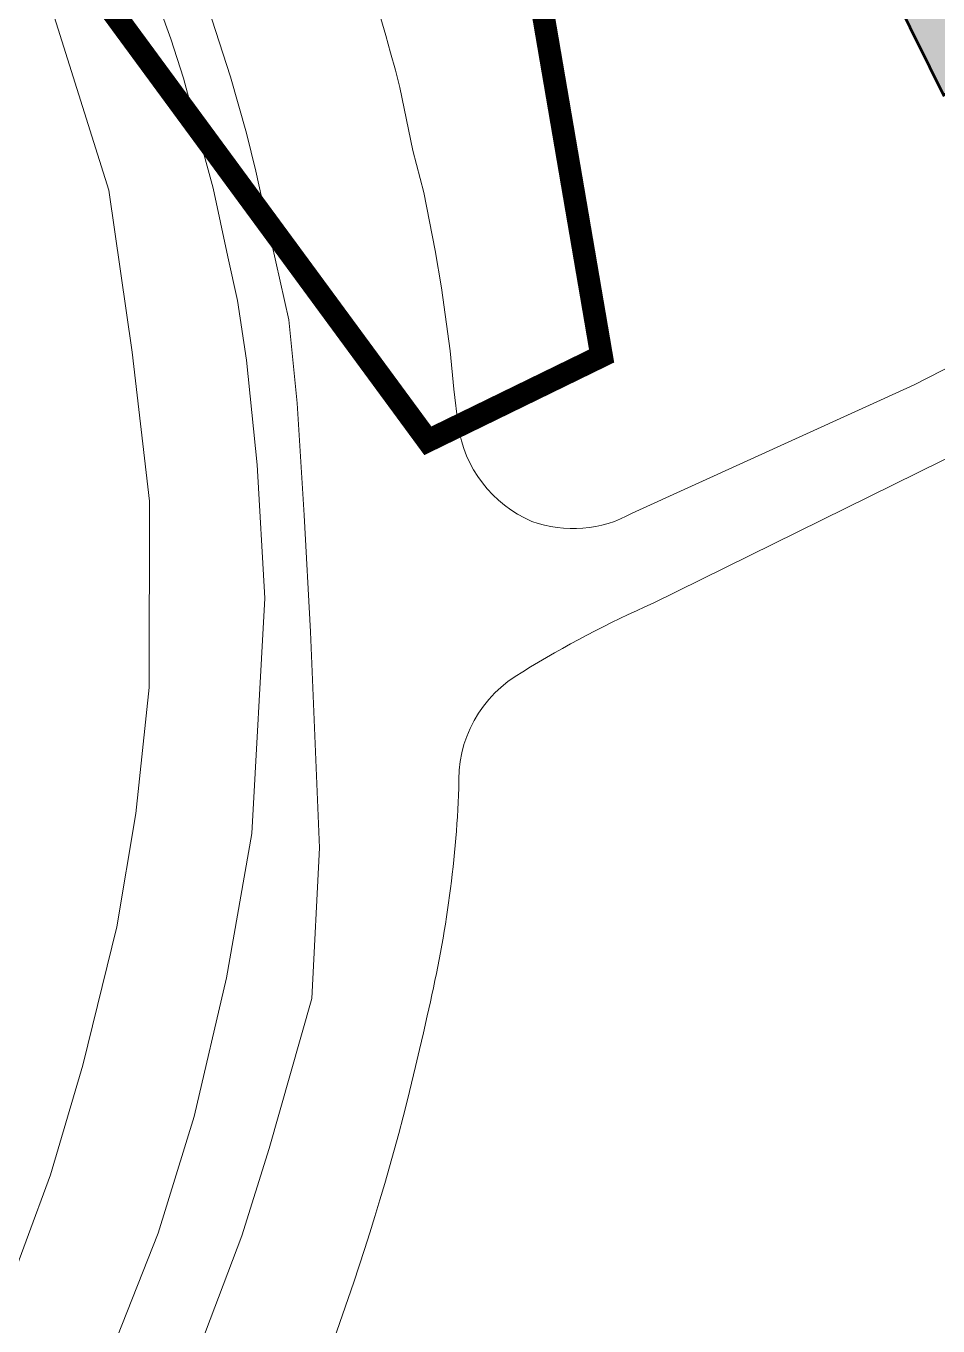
# Model space of a CAD drawing. Header units: feet. Extents: x 6763715 to 6770513, y 1886699 to 1891873.
# Drawn here: x 6764047.4 to 6764288.9, y 1890585.1 to 1890929.4 of the extents above; entities that cross this region are included whole.
import ezdxf

# ---------------------------------------------------------------- set-up
doc = ezdxf.new("R2010")
doc.units = ezdxf.units.FT
doc.header["$LTSCALE"] = 48
doc.header["$MEASUREMENT"] = 0
doc.linetypes.add('PHANTOM2', pattern=[1.25, 0.625, -0.125, 0.125, -0.125, 0.125, -0.125])
doc.layers.add('C-BLDG', color=7, linetype='Continuous')
for name, color, linetype, lineweight in [('C-BLDG-HTCH', 253, 'Continuous', 0), ('C-PROP', 7, 'PHANTOM2', 0), ('C-ROAD', 5, 'Continuous', 0)]:
    doc.layers.add(name, color=color, linetype=linetype, lineweight=lineweight)

msp = doc.modelspace()

# ---------------------------------------------------------------- hatches: boundary and pattern name
at = {"layer": 'C-BLDG-HTCH'}
msp.add_hatch(color=256, dxfattribs=at).paths.add_polyline_path([(6764337.92, 1891062), (6764388.58, 1890959.78), (6764290.41, 1890911.12), (6764239.74, 1891013.33)])

# ---------------------------------------------------------------- linework, layer by layer
at = {"layer": 'C-BLDG', "const_width": 0.75}
msp.add_lwpolyline([(6764337.92, 1891062), (6764388.58, 1890959.78), (6764290.41, 1890911.12), (6764239.74, 1891013.33)], close=True, dxfattribs=at)
at = {"layer": 'C-PROP', "ltscale": 0.02, "const_width": 6, "elevation": -178.8}
msp.add_lwpolyline([(6769012.67, 1888295.37, 0.136105), (6767938.83, 1887977.76, -0.282387), (6765535.01, 1887963.21), (6765125.2, 1887960.53), (6765008.26, 1888061.18), (6763829.05, 1890965.33), (6763828.78, 1890985.96), (6763983.43, 1891051.43), (6764153.83, 1890819.55), (6764199.85, 1890842), (6764151.8, 1891122.84, -0.016472), (6764351.86, 1891197.56, -0.000343), (6765614.04, 1891619.04, -0.151573), (6766084.72, 1891639.02, -0.00004), (6767109.8, 1891365.37), (6767424.22, 1891242.17)], format="xyb", dxfattribs=at)
at = {"layer": 'C-ROAD', "lineweight": 0}
msp.add_line((6764316.68, 1890827.46), (6764213.54, 1890776.55), dxfattribs=at)
at = {"layer": 'C-ROAD'}
for points in [[(6764146.44, 1890913.14, 0.047075), (6764094.34, 1891055.45, -0.703047)], [(6764207.93, 1890800.38), (6764282.59, 1890834.39), (6764349.88, 1890868.78), (6764429.38, 1890910.27, 0.252095), (6764436.92, 1890924.94, 0.415433)], [(6764161.85, 1890823.73, 0.263075), (6764181.4, 1890798.21, 0.218876), (6764207.93, 1890800.38, -0.20553)], [(6764120.17, 1890193.73, -0.094775), (6764081.9, 1890378.1, -0.087203), (6764107.08, 1890528.71, 0.056019), (6764153.62, 1890667.26, 0.049297), (6764162.05, 1890727.59, -0.288502), (6764178.96, 1890758.38, -0.034519), (6764213.54, 1890776.55, -0.824433)]]:
    msp.add_lwpolyline(points, format="xyb", dxfattribs=at)
for points in [[(6764019.53, 1890531.87), (6764041.01, 1890590.17), (6764053.9, 1890625.16), (6764062.47, 1890654.18), (6764071.45, 1890690.86), (6764076.46, 1890720.85), (6764080.05, 1890754.19), (6764080.09, 1890803.55), (6764075.53, 1890843.01), (6764069.36, 1890885.89), (6764054.47, 1890933.37), (6764025.16, 1890998.88), (6764020.06, 1891007.26), (6764013.09, 1891014.41), (6764002.06, 1891019.72), (6763988.34, 1891021.9), (6763973.95, 1891017.69), (6763741.97, 1890922.33)], [(6764101.57, 1890915.98), (6764091.67, 1890946.62), (6764084.61, 1890965.15), (6764077.39, 1890983.25), (6764070.9, 1890999.9), (6764068.7, 1891005.92), (6764065.52, 1891008.28), (6764060.45, 1891008.36), (6764057.65, 1891005.64), (6764056.67, 1891001.98), (6764058.43, 1890997.34), (6764062.41, 1890987.15), (6764062.41, 1890987.15), (6764069.95, 1890969.99), (6764076.12, 1890953.32), (6764079.92, 1890942.18), (6764085.8, 1890925.99), (6764089.08, 1890915.61)], [(6764089.08, 1890915.61), (6764092.75, 1890901.98), (6764096.96, 1890886.42), (6764100.85, 1890868.29), (6764103.45, 1890856.67), (6764105.84, 1890840.91), (6764108.66, 1890813.14), (6764110.66, 1890777.91), (6764107.18, 1890715.52), (6764107.18, 1890715.52), (6764100.52, 1890677.35), (6764091.98, 1890640.56), (6764082.43, 1890609.68), (6764071.49, 1890581.97)], [(6764091.2, 1890573.73), (6764104.53, 1890608.98), (6764111.79, 1890632.07), (6764123.12, 1890671.84), (6764125.14, 1890711.7), (6764122.78, 1890768.99), (6764121.04, 1890799.86), (6764119.21, 1890829.5), (6764117.01, 1890851.58), (6764112.44, 1890872.05), (6764108.31, 1890890.97), (6764105.8, 1890901.06), (6764101.57, 1890915.98)], [(6764161.85, 1890823.73), (6764160.71, 1890833.26), (6764159.77, 1890843.39), (6764157.41, 1890860.06), (6764155.78, 1890869.95), (6764152.74, 1890885.29), (6764149.87, 1890896.46), (6764146.44, 1890913.14)]]:
    msp.add_lwpolyline(points, dxfattribs=at)

doc.saveas('drawing.dxf')
